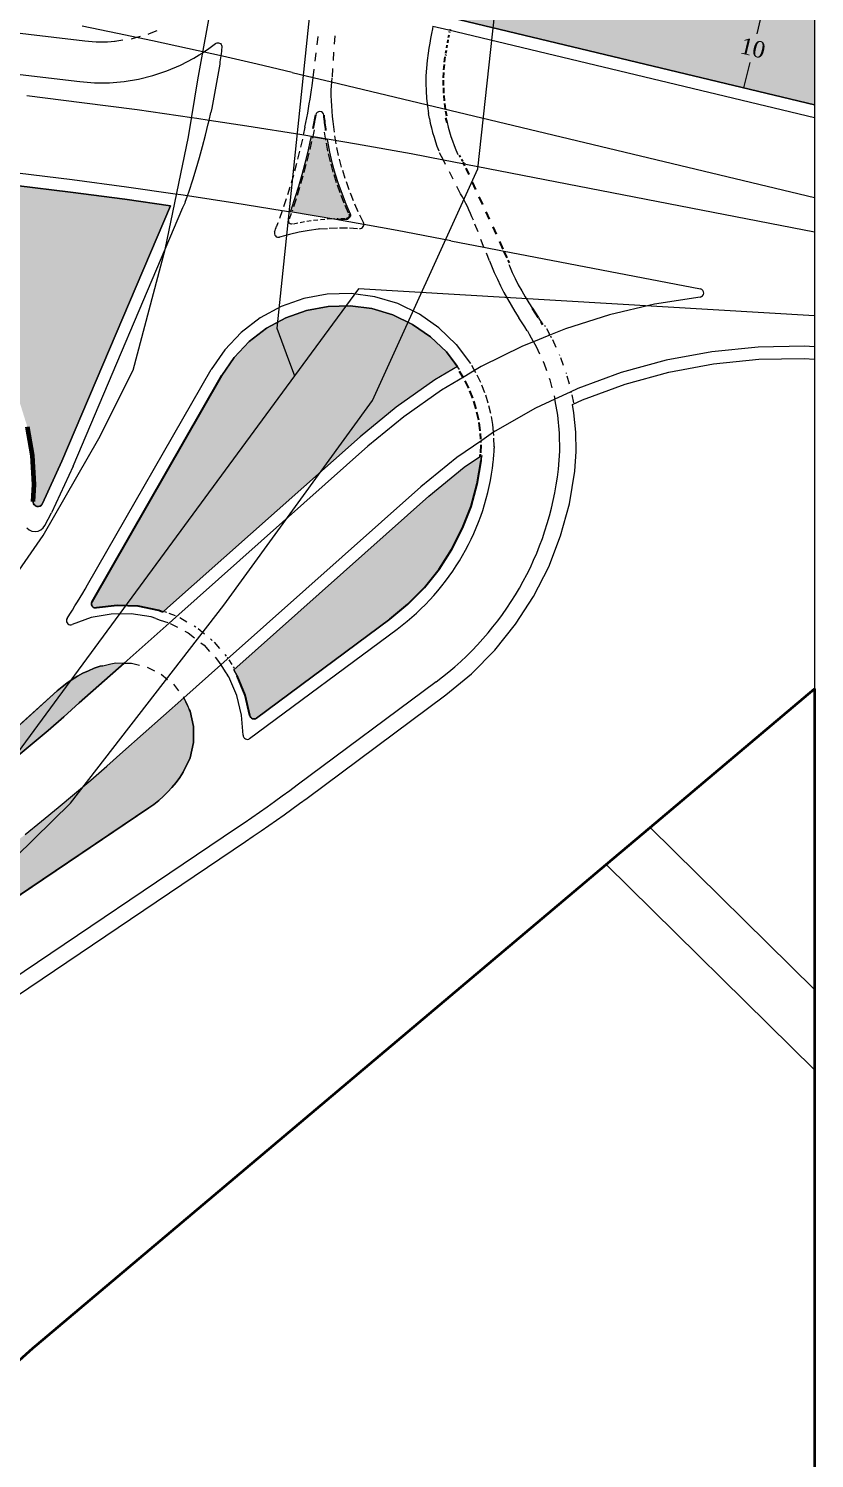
# Model space of a CAD drawing. Header units: metres. Extents: x 575880 to 576669, y 4390634 to 4391284.
# Drawn here: x 576561.5 to 576657.4, y 4390882.6 to 4391057.1 of the extents above; entities that cross this region are included whole.
import ezdxf

# ---------------------------------------------------------------- set-up
doc = ezdxf.new("R2010")
doc.units = ezdxf.units.M
for name, color, linetype, lineweight in [('B_ADAKENARI', 5, 'Continuous', 0), ('KALDIRIM', 21, 'Continuous', 0), ('KST_KARAYOLU_KORUMA', 11, 'Continuous', 0), ('PL_KULTUREL_TESIS', 151, 'Continuous', 0), ('PL_PASIF_YESIL', 93, 'Continuous', 0), ('R_KIR', 2, 'Continuous', 0), ('ROL_CEPHE', 1, 'Continuous', 0), ('SNR_ALTIEYLUL_YENI', 5, 'Continuous', 40), ('SNR_ILCE_YENI', 5, 'Continuous', 0), ('SNR_KARESI_YENI', 4, 'Continuous', 0), ('SNR_MAHALLE', 18, 'Continuous', 0), ('SNR_OZEL_PROJE', 18, 'Continuous', 0)]:
    doc.layers.add(name, color=color, linetype=linetype, lineweight=lineweight)
doc.styles.get("Standard").update_dxf_attribs({"font": 'times.ttf'})

msp = doc.modelspace()

# ---------------------------------------------------------------- hatches: boundary and pattern name
at = {"layer": 'PL_KULTUREL_TESIS'}
msp.add_hatch(color=256, dxfattribs=at).paths.add_polyline_path([(576657.38, 4391047.79), (576613.09, 4391058.38), (576613.21, 4391058.87), (576613.37, 4391059.52), (576613.55, 4391060.18), (576613.73, 4391060.83), (576613.91, 4391061.48), (576614.11, 4391062.13), (576614.31, 4391062.77), (576614.52, 4391063.42), (576614.74, 4391064.06), (576628.91, 4391104.84), (576639.58, 4391110.16), (576656.97, 4391118.11), (576657.38, 4391118.26)])
at = {"layer": 'PL_PASIF_YESIL'}
for points in [[(576447.19, 4391051.36), (576559.95, 4391037.95), (576566.58, 4391037.13), (576573.2, 4391036.25), (576578.78, 4391035.46), (576565.53, 4391004.3), (576563.15, 4390999.12), (576563.07, 4390998.99), (576562.96, 4390998.89), (576562.83, 4390998.82), (576562.69, 4390998.78), (576562.54, 4390998.78), (576562.39, 4390998.81), (576562.26, 4390998.88), (576562.16, 4390998.99), (576562.08, 4390999.11), (576562.03, 4390999.25), (576562.02, 4390999.4), (576562.15, 4391001.47), (576561.95, 4391005), (576561.32, 4391008.48), (576560.26, 4391011.86), (576558.8, 4391015.09), (576556.96, 4391018.11), (576554.76, 4391020.88), (576552.24, 4391023.36), (576549.44, 4391025.52), (576546.39, 4391027.32), (576543.15, 4391028.73), (576539.78, 4391029.73), (576510.81, 4391036.43), (576422.45, 4391055.03)], [(576597.89, 4391043.58), (576597.93, 4391043.33), (576598.19, 4391042.02), (576598.49, 4391040.73), (576598.85, 4391039.45), (576599.25, 4391038.19), (576600.18, 4391035.7), (576600.71, 4391034.49), (576600.75, 4391034.37), (576600.76, 4391034.24), (576600.73, 4391034.12), (576600.38, 4391033.79), (576600.25, 4391033.78), (576599.42, 4391033.78), (576598.96, 4391033.77), (576593.43, 4391034.71), (576593.57, 4391035.11), (576594.02, 4391036.49), (576594.44, 4391037.87), (576594.84, 4391039.26), (576595.22, 4391040.66), (576595.57, 4391042.07), (576595.89, 4391043.48), (576595.98, 4391043.91)], [(576603.35, 4391022.91), (576605.91, 4391022.15), (576608.32, 4391020.99), (576610.52, 4391019.47), (576612.46, 4391017.63), (576613.81, 4391015.86), (576611.05, 4391014.22), (576606.34, 4391010.91), (576601.92, 4391007.27), (576578.44, 4390986.39), (576577.86, 4390985.88), (576577.35, 4390986.08), (576574.84, 4390986.6), (576572.28, 4390986.7), (576569.75, 4390986.4), (576569.62, 4390986.39), (576569.49, 4390986.41), (576569.38, 4390986.46), (576569.28, 4390986.54), (576569.21, 4390986.65), (576569.16, 4390986.76), (576569.14, 4390986.89), (576569.16, 4390987.02), (576569.21, 4390987.13), (576585.06, 4391014.74), (576586.57, 4391016.95), (576588.4, 4391018.9), (576590.52, 4391020.53), (576592.87, 4391021.81), (576595.39, 4391022.7), (576598.02, 4391023.19), (576600.7, 4391023.26)], [(576616.75, 4391004.99), (576616.75, 4391004.91), (576616.74, 4391004.82), (576616.73, 4391004.73), (576616.72, 4391004.65), (576616.71, 4391004.56), (576616.7, 4391004.47), (576616.7, 4391004.39), (576616.23, 4391001.55), (576615.48, 4390998.78), (576614.44, 4390996.11), (576613.14, 4390993.55), (576611.58, 4390991.14), (576609.79, 4390988.9), (576607.77, 4390986.85), (576605.56, 4390985.03), (576589.28, 4390972.94), (576589.16, 4390972.88), (576589.05, 4390972.85), (576588.91, 4390972.85), (576588.79, 4390972.88), (576588.68, 4390972.94), (576588.59, 4390973.03), (576588.52, 4390973.15), (576588.49, 4390973.27), (576587.91, 4390975.76), (576586.93, 4390978.13), (576586.5, 4390978.84), (576610.33, 4391000.03), (576614.64, 4391003.56), (576616.75, 4391005.01)], [(576573.12, 4390979.66), (576567.66, 4390974.8), (576565.76, 4390973.12), (576563.84, 4390971.46), (576561.91, 4390969.82), (576559.96, 4390968.19), (576558, 4390966.58), (576556.03, 4390964.98), (576554.04, 4390963.4), (576552.04, 4390961.84), (576536.7, 4390949.98), (576534.99, 4390948.68), (576533.27, 4390947.41), (576531.54, 4390946.15), (576529.79, 4390944.91), (576528.02, 4390943.69), (576526.25, 4390942.49), (576524.46, 4390941.31), (576522.66, 4390940.15), (576477.42, 4390911.35), (576460.57, 4390900.62), (576458.16, 4390899.09), (576455.73, 4390897.58), (576453.29, 4390896.09), (576450.84, 4390894.62), (576448.39, 4390893.16), (576445.92, 4390891.72), (576443.44, 4390890.3), (576440.95, 4390888.9), (576374.84, 4390852.23), (576367.55, 4390848.07), (576360.33, 4390843.79), (576353.19, 4390839.39), (576346.12, 4390834.87), (576339.13, 4390830.23), (576332.21, 4390825.47), (576325.38, 4390820.6), (576318.63, 4390815.61), (576317.89, 4390815.05), (576317.44, 4390814.7), (576316.98, 4390814.36), (576316.53, 4390814.01), (576316.07, 4390813.67), (576315.62, 4390813.32), (576315.26, 4390813.04), (576314.82, 4390813.61), (576314.68, 4390813.83), (576315.66, 4390814.57), (576316.44, 4390815.16), (576317.23, 4390815.75), (576318.8, 4390816.91), (576325.16, 4390821.53), (576331.59, 4390826.06), (576338.09, 4390830.47), (576344.66, 4390834.79), (576351.3, 4390839), (576358.01, 4390843.11), (576364.78, 4390847.11), (576371.61, 4390851), (576444.93, 4390892.27), (576447.95, 4390893.98), (576450.96, 4390895.71), (576453.94, 4390897.47), (576456.92, 4390899.25), (576459.88, 4390901.06), (576462.82, 4390902.89), (576465.74, 4390904.75), (576468.65, 4390906.63), (576481.2, 4390915.13), (576524.62, 4390943.56), (576525.35, 4390944.07), (576526.08, 4390944.57), (576526.81, 4390945.08), (576527.54, 4390945.59), (576528.26, 4390946.1), (576528.98, 4390946.62), (576529.7, 4390947.14), (576530.68, 4390947.85), (576541.76, 4390956), (576542.76, 4390956.75), (576543.75, 4390957.51), (576544.74, 4390958.28), (576545.71, 4390959.07), (576546.67, 4390959.86), (576547.63, 4390960.67), (576548.57, 4390961.49), (576549.51, 4390962.32), (576564.97, 4390976.27), (576565.55, 4390976.76), (576566.15, 4390977.22), (576566.78, 4390977.66), (576567.43, 4390978.05), (576568.1, 4390978.42), (576568.78, 4390978.74), (576569.49, 4390979.04), (576570.21, 4390979.29), (576570.52, 4390979.35), (576571.5, 4390979.56), (576572.1, 4390979.68)], [(576580.86, 4390974.49), (576581.08, 4390974.02), (576581.18, 4390973.81), (576581.6, 4390971.91), (576581.6, 4390969.98), (576581.17, 4390968.09), (576580.33, 4390966.34), (576579.91, 4390965.7), (576579.46, 4390965.09), (576578.97, 4390964.5), (576578.46, 4390963.94), (576577.92, 4390963.41), (576577.35, 4390962.9), (576576.75, 4390962.43), (576576.13, 4390961.99), (576543.45, 4390939.96), (576542.32, 4390939.2), (576541.19, 4390938.45), (576540.06, 4390937.69), (576538.92, 4390936.94), (576537.78, 4390936.2), (576536.64, 4390935.46), (576535.49, 4390934.72), (576534.35, 4390933.98), (576463.8, 4390888.75), (576449.3, 4390879.17), (576447.92, 4390878.27), (576446.52, 4390877.38), (576445.11, 4390876.52), (576443.69, 4390875.67), (576442.26, 4390874.84), (576440.81, 4390874.04), (576439.36, 4390873.25), (576437.9, 4390872.48), (576437.79, 4390872.44), (576437.68, 4390872.43), (576437.57, 4390872.46), (576437.48, 4390872.51), (576437.4, 4390872.58), (576437.34, 4390872.68), (576437.31, 4390872.79), (576437.32, 4390872.9), (576437.35, 4390873), (576437.41, 4390873.09), (576437.49, 4390873.17), (576473.36, 4390896.85), (576473.89, 4390897.2), (576474.42, 4390897.55), (576474.95, 4390897.9), (576475.48, 4390898.25), (576476.01, 4390898.59), (576476.55, 4390898.93), (576477.08, 4390899.28), (576477.62, 4390899.62), (576498.03, 4390912.61), (576502.85, 4390915.71), (576507.62, 4390918.87), (576512.36, 4390922.08), (576517.06, 4390925.34), (576521.73, 4390928.66), (576526.35, 4390932.03), (576530.94, 4390935.45), (576535.49, 4390938.93), (576541.18, 4390943.33), (576556.93, 4390955.51), (576558.99, 4390957.12), (576561.03, 4390958.74), (576563.06, 4390960.38), (576565.07, 4390962.03), (576567.07, 4390963.7), (576569.05, 4390965.39), (576571.02, 4390967.1), (576572.98, 4390968.82), (576580.41, 4390975.43)]]:
    msp.add_hatch(color=256, dxfattribs=at).paths.add_polyline_path(points)

# ---------------------------------------------------------------- linework, layer by layer
at = {"layer": 'B_ADAKENARI', "lineweight": 0}
for p, q in [((576613.09, 4391058.38), (576657.38, 4391047.79)), ((576612.54, 4391045.63), (576612.68, 4391045.06)), ((576596.31, 4391044.71), (576596.1, 4391043.73)), ((576597.76, 4391043.45), (576597.6, 4391044.44)), ((576612.68, 4391045.06), (576612.84, 4391044.49)), ((576612.84, 4391044.49), (576613.02, 4391043.92)), ((576613.02, 4391043.92), (576613.21, 4391043.37)), ((576595.68, 4391041.88), (576595.43, 4391040.91)), ((576596, 4391043.3), (576595.78, 4391042.32)), ((576598.01, 4391042.14), (576597.82, 4391043.12)), ((576598.31, 4391040.84), (576598.08, 4391041.82)), ((576613.21, 4391043.37), (576613.41, 4391042.81)), ((576613.41, 4391042.81), (576613.63, 4391042.27)), ((576613.63, 4391042.27), (576613.87, 4391041.72)), ((576595.32, 4391040.48), (576595.06, 4391039.51)), ((576598.66, 4391039.56), (576598.4, 4391040.52)), ((576594.95, 4391039.08), (576594.67, 4391038.12)), ((576599.06, 4391038.28), (576598.76, 4391039.24)), ((576566.58, 4391037.13), (576559.95, 4391037.95)), ((576573.2, 4391036.25), (576566.58, 4391037.13)), ((576594.54, 4391037.69), (576594.25, 4391036.73)), ((576599.5, 4391037.03), (576599.16, 4391037.97)), ((576599.98, 4391035.79), (576599.62, 4391036.72)), ((576565.53, 4391004.3), (576578.78, 4391035.46)), ((576578.78, 4391035.46), (576573.2, 4391036.25)), ((576593.66, 4391034.92), (576593.62, 4391034.8)), ((576594.11, 4391036.3), (576593.8, 4391035.35)), ((576600.52, 4391034.56), (576600.11, 4391035.48)), ((576593.21, 4391033.57), (576593.25, 4391033.73)), ((576593.27, 4391033.39), (576593.21, 4391033.55)), ((576593.23, 4391033.48), (576593.22, 4391033.64)), ((576593.33, 4391033.32), (576593.24, 4391033.46)), ((576593.41, 4391033.26), (576593.28, 4391033.37)), ((576593.52, 4391034.52), (576593.29, 4391033.84)), ((576593.5, 4391033.23), (576593.34, 4391033.3)), ((576593.59, 4391033.22), (576593.43, 4391033.25)), ((576593.68, 4391033.24), (576593.52, 4391033.23)), ((576593.8, 4391033.27), (576594.31, 4391033.38)), ((576594.61, 4391033.44), (576595.13, 4391033.53)), ((576595.43, 4391033.58), (576595.95, 4391033.66)), ((576596.25, 4391033.7), (576596.78, 4391033.76)), ((576597.08, 4391033.8), (576597.61, 4391033.84)), ((576597.91, 4391033.87), (576598.44, 4391033.9)), ((576598.74, 4391033.91), (576598.81, 4391033.91)), ((576599.11, 4391033.92), (576599.27, 4391033.93)), ((576599.57, 4391033.93), (576600.1, 4391033.93)), ((576600.38, 4391033.94), (576600.21, 4391033.92)), ((576600.46, 4391033.99), (576600.3, 4391033.92)), ((576600.53, 4391034.05), (576600.39, 4391033.95)), ((576600.58, 4391034.12), (576600.47, 4391033.99)), ((576600.61, 4391034.21), (576600.53, 4391034.05)), ((576600.56, 4391034.47), (576600.62, 4391034.3)), ((576600.62, 4391034.3), (576600.58, 4391034.12)), ((576600.6, 4391034.38), (576600.61, 4391034.21)), ((576620.07, 4391028.31), (576620.15, 4391028.12)), ((576620.15, 4391028.12), (576620.49, 4391027.34)), ((576620.49, 4391027.34), (576620.86, 4391026.58)), ((576620.86, 4391026.58), (576621.24, 4391025.83)), ((576621.24, 4391025.83), (576621.65, 4391025.08)), ((576621.65, 4391025.08), (576622.07, 4391024.35)), ((576595.39, 4391022.7), (576592.87, 4391021.81)), ((576598.02, 4391023.19), (576595.39, 4391022.7)), ((576600.7, 4391023.26), (576598.02, 4391023.19)), ((576603.35, 4391022.91), (576600.7, 4391023.26)), ((576605.91, 4391022.15), (576603.35, 4391022.91)), ((576622.07, 4391024.35), (576622.51, 4391023.62)), ((576622.51, 4391023.62), (576622.97, 4391022.91)), ((576592.87, 4391021.81), (576590.52, 4391020.53)), ((576608.32, 4391020.99), (576605.91, 4391022.15)), ((576610.52, 4391019.47), (576608.32, 4391020.99)), ((576623.72, 4391021.78), (576624.04, 4391021.27)), ((576624.42, 4391020.9), (576624.52, 4391020.73)), ((576590.52, 4391020.53), (576588.4, 4391018.9)), ((576612.46, 4391017.63), (576610.52, 4391019.47)), ((576624.66, 4391020.47), (576624.99, 4391019.88)), ((576625.14, 4391019.62), (576625.02, 4391019.84)), ((576625.17, 4391019.58), (576625.26, 4391019.41)), ((576625.4, 4391019.13), (576625.82, 4391018.23)), ((576588.4, 4391018.9), (576586.57, 4391016.95)), ((576614.08, 4391015.5), (576612.46, 4391017.63)), ((576586.57, 4391016.95), (576585.06, 4391014.74)), ((576626.23, 4391017.32), (576626.26, 4391017.25)), ((576626.38, 4391016.96), (576626.72, 4391016.02)), ((576627.06, 4391015.08), (576627.08, 4391015.01)), ((576627.18, 4391014.72), (576627.44, 4391013.75)), ((576627.74, 4391012.63), (576627.71, 4391012.72)), ((576627.78, 4391012.41), (576627.96, 4391011.43)), ((576563.15, 4390999.12), (576565.53, 4391004.3)), ((576616.7, 4391004.47), (576616.71, 4391004.56)), ((576616.7, 4391004.39), (576616.7, 4391004.47)), ((576616.71, 4391004.56), (576616.72, 4391004.65)), ((576616.72, 4391004.65), (576616.73, 4391004.73)), ((576616.73, 4391004.73), (576616.74, 4391004.82)), ((576616.74, 4391004.82), (576616.75, 4391004.91)), ((576578.06, 4390985.97), (576578.3, 4390985.87)), ((576578.58, 4390985.76), (576579.35, 4390985.47)), ((576579.63, 4390985.36), (576579.65, 4390985.35)), ((576579.94, 4390985.21), (576580.8, 4390984.71)), ((576589.28, 4390972.94), (576605.56, 4390985.03)), ((576581.66, 4390984.2), (576581.89, 4390984.07)), ((576582.15, 4390983.89), (576582.92, 4390983.25)), ((576583.69, 4390982.61), (576583.89, 4390982.44)), ((576584.12, 4390982.22), (576584.78, 4390981.46)), ((576585.43, 4390980.71), (576585.6, 4390980.52)), ((576585.8, 4390980.25), (576585.74, 4390980.34)), ((576585.9, 4390980.08), (576586.28, 4390979.48)), ((576586.43, 4390979.22), (576586.54, 4390979.04)), ((576586.5, 4390978.84), (576586.93, 4390978.13))]:
    msp.add_line(p, q, dxfattribs=at)
at = {"layer": 'B_ADAKENARI', "lineweight": 30}
for p, q in [((576612.73, 4391055.99), (576612.8, 4391056.32)), ((576612.86, 4391056.62), (576612.88, 4391056.74)), ((576612.94, 4391057.03), (576612.93, 4391056.95)), ((576612.4, 4391054.1), (576612.46, 4391054.44)), ((576612.51, 4391054.73), (576612.56, 4391055.07)), ((576612.62, 4391055.36), (576612.68, 4391055.7)), ((576612.16, 4391052.04), (576612.22, 4391052.69)), ((576612.25, 4391052.98), (576612.33, 4391053.63)), ((576612.38, 4391053.92), (576612.36, 4391053.8)), ((576612.12, 4391051.09), (576612.15, 4391051.74)), ((576612.12, 4391050.14), (576612.12, 4391050.8)), ((576612.16, 4391049.19), (576612.13, 4391049.85)), ((576612.24, 4391048.25), (576612.18, 4391048.9)), ((576612.37, 4391047.31), (576612.28, 4391047.96)), ((576596.23, 4391045.1), (576596.27, 4391045.31)), ((576596.27, 4391045.31), (576596.32, 4391045.52)), ((576596.32, 4391045.52), (576596.36, 4391045.72)), ((576596.36, 4391045.72), (576596.4, 4391045.93)), ((576596.4, 4391045.93), (576596.43, 4391046.14)), ((576596.43, 4391046.14), (576596.47, 4391046.35)), ((576596.47, 4391046.35), (576596.51, 4391046.56)), ((576597.5, 4391046.52), (576597.52, 4391046.28)), ((576597.52, 4391046.28), (576597.55, 4391046.04)), ((576597.55, 4391046.04), (576597.57, 4391045.81)), ((576597.57, 4391045.81), (576597.6, 4391045.57)), ((576597.6, 4391045.57), (576597.63, 4391045.34)), ((576597.63, 4391045.34), (576597.66, 4391045.1)), ((576612.53, 4391046.38), (576612.41, 4391047.02)), ((576612.54, 4391045.63), (576612.41, 4391046.2)), ((576596.19, 4391044.89), (576596.23, 4391045.1)), ((576597.66, 4391045.1), (576597.69, 4391044.87)), ((576597.69, 4391044.87), (576597.72, 4391044.64)), ((576614.19, 4391041.39), (576614.07, 4391041.65)), ((576614.45, 4391040.86), (576614.32, 4391041.12)), ((576614.48, 4391040.8), (576614.59, 4391040.6)), ((576614.72, 4391040.35), (576614.62, 4391040.54)), ((576615.23, 4391039.27), (576614.86, 4391040.07)), ((576616.06, 4391037.45), (576615.65, 4391038.36)), ((576616.9, 4391035.63), (576616.48, 4391036.54)), ((576617.73, 4391033.81), (576617.31, 4391034.72)), ((576618.56, 4391031.99), (576618.15, 4391032.9)), ((576619.4, 4391030.18), (576618.98, 4391031.09)), ((576619.89, 4391029.1), (576619.52, 4391029.9)), ((576620.15, 4391028.5), (576620.02, 4391028.82)), ((576623.72, 4391021.78), (576622.97, 4391022.91)), ((576624.22, 4391020.95), (576624.04, 4391021.27)), ((576569.21, 4390987.13), (576585.06, 4391014.74)), ((576614.03, 4391015.29), (576614.41, 4391014.65)), ((576614.57, 4391014.39), (576614.57, 4391014.38)), ((576614.71, 4391014.12), (576615.15, 4391013.22)), ((576615.29, 4391012.9), (576615.66, 4391011.97)), ((576615.77, 4391011.63), (576616.06, 4391010.68)), ((576616.15, 4391010.33), (576616.36, 4391009.35)), ((576616.42, 4391009), (576616.56, 4391008.01)), ((576616.59, 4391007.66), (576616.62, 4391006.99)), ((576616.6, 4391004.94), (576616.61, 4391005.17)), ((576616.65, 4391006.3), (576616.62, 4391005.3)), ((576616.64, 4391006.69), (576616.64, 4391006.59)), ((576616.59, 4391004.87), (576616.61, 4391005.15)), ((576616.75, 4391004.99), (576616.75, 4391004.91)), ((576572.28, 4390986.7), (576569.75, 4390986.4)), ((576574.84, 4390986.6), (576572.28, 4390986.7)), ((576577.35, 4390986.08), (576574.84, 4390986.6)), ((576577.86, 4390985.88), (576577.35, 4390986.08)), ((576587.91, 4390975.76), (576586.93, 4390978.13)), ((576588.49, 4390973.27), (576587.91, 4390975.76))]:
    msp.add_line(p, q, dxfattribs=at)
at = {"layer": 'B_ADAKENARI'}
for p, q in [((576572.09, 4391055.52), (576572, 4391055.54)), ((576657.38, 4390976.52), (576637.33, 4390959.62)), ((576637.33, 4390959.62), (576657.38, 4390939.85)), ((576631.96, 4390955.08), (576564.61, 4390898.29)), ((576631.96, 4390955.08), (576657.38, 4390930.02)), ((576564.61, 4390898.29), (576562.48, 4390896.5)), ((576561.99, 4390896.06), (576509.43, 4390848.87)), ((576562.48, 4390896.5), (576561.99, 4390896.06))]:
    msp.add_line(p, q, dxfattribs=at)
at = {"layer": 'B_ADAKENARI', "lineweight": 100}
for p, q in [((576561.95, 4391005), (576561.32, 4391008.48)), ((576562.15, 4391001.47), (576561.95, 4391005)), ((576562.02, 4390999.4), (576562.15, 4391001.47))]:
    msp.add_line(p, q, dxfattribs=at)
at = {"layer": 'B_ADAKENARI', "lineweight": 30}
msp.add_polyline3d([(576605.56, 4390985.03, 0), (576607.77, 4390986.85, 0), (576609.79, 4390988.9, 0), (576611.58, 4390991.14, 0), (576613.14, 4390993.55, 0), (576614.44, 4390996.11, 0), (576615.48, 4390998.78, 0), (576616.23, 4391001.55, 0), (576616.7, 4391004.39, 0)], dxfattribs=at)
at = {"layer": 'B_ADAKENARI', "lineweight": 0}
for centre, radius, start, end in [((576597, 4391046.47), 0.5, 5.1326, 169.7457), ((576562.61, 4390999.36), 0.591, 176.2928, 335.3301), ((576569.65, 4390986.89), 0.5, 150.1474, 281.5741), ((576588.98, 4390973.34), 0.5, 188.4093, 306.5852)]:
    msp.add_arc(centre, radius, start, end, dxfattribs=at)
at = {"layer": 'KALDIRIM'}
for p, q in [((576532.6, 4391059.83), (576568.32, 4391055.58)), ((576572.3, 4391056.49), (576568.01, 4391057.37)), ((576576.58, 4391055.59), (576572.3, 4391056.49)), ((576573.97, 4391055.84), (576574.14, 4391055.87)), ((576574.14, 4391055.87), (576575.11, 4391056.14)), ((576576.07, 4391056.42), (576576.23, 4391056.47)), ((576576.23, 4391056.47), (576577.15, 4391056.86)), ((576596.69, 4391055.1), (576596.81, 4391056.1)), ((576598.84, 4391056.19), (576598.77, 4391055.19)), ((576610.53, 4391055.89), (576610.42, 4391055.29)), ((576610.64, 4391056.48), (576610.53, 4391055.89)), ((576610.76, 4391057.07), (576610.64, 4391056.48)), ((576610.82, 4391057.38), (576610.76, 4391057.07)), ((576610.82, 4391057.38), (576612.77, 4391056.91)), ((576612.77, 4391056.91), (576657.38, 4391046.25)), ((576532.01, 4391054.87), (576567.73, 4391050.62)), ((576568.32, 4391055.58), (576568.78, 4391055.53)), ((576568.78, 4391055.53), (576569.24, 4391055.5)), ((576569.24, 4391055.5), (576569.7, 4391055.47)), ((576569.7, 4391055.47), (576570.16, 4391055.46)), ((576570.16, 4391055.46), (576570.62, 4391055.46)), ((576570.62, 4391055.46), (576571.08, 4391055.47)), ((576571.08, 4391055.47), (576571.54, 4391055.5)), ((576571.54, 4391055.5), (576572, 4391055.54)), ((576572, 4391055.54), (576572.99, 4391055.69)), ((576580.85, 4391054.66), (576576.58, 4391055.59)), ((576585.12, 4391053.7), (576580.85, 4391054.66)), ((576582.3, 4391053.87), (576582.64, 4391054.09)), ((576582.64, 4391054.09), (576582.97, 4391054.31)), ((576582.97, 4391054.31), (576583.3, 4391054.53)), ((576583.3, 4391054.53), (576583.62, 4391054.77)), ((576583.62, 4391054.77), (576583.94, 4391055)), ((576583.94, 4391055), (576584.26, 4391055.25)), ((576584.26, 4391055.25), (576584.37, 4391055.31)), ((576584.37, 4391055.31), (576584.5, 4391055.35)), ((576584.5, 4391055.35), (576584.63, 4391055.35)), ((576584.63, 4391055.35), (576584.76, 4391055.32)), ((576584.76, 4391055.32), (576584.87, 4391055.25)), ((576584.87, 4391055.25), (576584.96, 4391055.16)), ((576584.97, 4391054.03), (576584.93, 4391053.77)), ((576584.96, 4391055.16), (576585.03, 4391055.05)), ((576585, 4391054.28), (576584.97, 4391054.03)), ((576585.03, 4391054.54), (576585, 4391054.28)), ((576585.03, 4391055.05), (576585.06, 4391054.92)), ((576585.06, 4391054.79), (576585.03, 4391054.54)), ((576585.06, 4391054.92), (576585.06, 4391054.79)), ((576596.44, 4391053.12), (576596.57, 4391054.11)), ((576598.7, 4391054.19), (576598.63, 4391053.2)), ((576610.23, 4391054.1), (576610.11, 4391053.18)), ((576610.32, 4391054.69), (576610.23, 4391054.1)), ((576610.42, 4391055.29), (576610.32, 4391054.69)), ((576578.36, 4391051.92), (576580.02, 4391052.63)), ((576580.02, 4391052.63), (576581.62, 4391053.46)), ((576581.62, 4391053.46), (576581.96, 4391053.67)), ((576581.62, 4391053.46), (576581.62, 4391053.46)), ((576581.96, 4391053.67), (576582.3, 4391053.87)), ((576584.79, 4391052.75), (576583.82, 4391047.36)), ((576584.82, 4391053.01), (576584.79, 4391052.75)), ((576584.86, 4391053.26), (576584.82, 4391053.01)), ((576584.9, 4391053.52), (576584.86, 4391053.26)), ((576584.93, 4391053.77), (576584.9, 4391053.52)), ((576589.38, 4391052.73), (576585.12, 4391053.7)), ((576593.63, 4391051.72), (576589.38, 4391052.73)), ((576610.11, 4391053.18), (576610.02, 4391052.25)), ((576567.73, 4391050.62), (576569.53, 4391050.48)), ((576571.33, 4391050.48), (576573.13, 4391050.63)), ((576573.13, 4391050.63), (576574.9, 4391050.92)), ((576574.9, 4391050.92), (576576.65, 4391051.35)), ((576576.65, 4391051.35), (576578.36, 4391051.92)), ((576593.63, 4391051.72), (576596.19, 4391051.11)), ((576596.06, 4391050.11), (576596.19, 4391051.1)), ((576596.19, 4391051.11), (576596.2, 4391051.13)), ((576596.19, 4391051.11), (576598.44, 4391050.57)), ((576596.2, 4391051.13), (576596.32, 4391052.13)), ((576598.44, 4391050.57), (576598.36, 4391049.57)), ((576598.49, 4391051.07), (576598.44, 4391050.57)), ((576598.44, 4391050.57), (576657.38, 4391036.48)), ((576598.57, 4391052.2), (576598.5, 4391051.2)), ((576609.97, 4391051.33), (576609.96, 4391050.4)), ((576610.02, 4391052.25), (576609.97, 4391051.33)), ((576567.98, 4391048.04), (576561.25, 4391048.87)), ((576569.53, 4391050.48), (576571.33, 4391050.48)), ((576595.82, 4391048.47), (576595.91, 4391049.04)), ((576595.91, 4391049.04), (576595.99, 4391049.61)), ((576595.99, 4391049.61), (576596.06, 4391050.11)), ((576598.36, 4391049.56), (576598.37, 4391048.92)), ((576598.37, 4391048.92), (576598.39, 4391048.28)), ((576609.96, 4391050.4), (576609.99, 4391049.48)), ((576609.99, 4391049.48), (576610.05, 4391048.55)), ((576574.7, 4391047.15), (576567.98, 4391048.04)), ((576581.41, 4391046.2), (576574.7, 4391047.15)), ((576583.82, 4391047.36), (576583.71, 4391046.86)), ((576595.53, 4391046.76), (576595.63, 4391047.33)), ((576595.63, 4391047.33), (576595.73, 4391047.9)), ((576595.73, 4391047.9), (576595.82, 4391048.47)), ((576598.39, 4391048.28), (576598.42, 4391047.64)), ((576598.42, 4391047.64), (576598.46, 4391047)), ((576610.05, 4391048.55), (576610.15, 4391047.63)), ((576610.15, 4391047.63), (576610.28, 4391046.71)), ((576582, 4391046.11), (576581.41, 4391046.2)), ((576583.49, 4391045.88), (576582, 4391046.11)), ((576583.06, 4391044.09), (576583.4, 4391045.48)), ((576583.4, 4391045.48), (576583.49, 4391045.88)), ((576583.49, 4391045.88), (576583.71, 4391046.86)), ((576588.11, 4391045.18), (576583.49, 4391045.88)), ((576595.2, 4391045.06), (576595.32, 4391045.62)), ((576595.32, 4391045.62), (576595.43, 4391046.19)), ((576595.43, 4391046.19), (576595.53, 4391046.76)), ((576598.46, 4391047), (576598.52, 4391046.37)), ((576598.52, 4391046.37), (576598.59, 4391045.73)), ((576598.59, 4391045.73), (576598.67, 4391045.09)), ((576610.39, 4391046.13), (576610.28, 4391046.71)), ((576610.39, 4391046.13), (576610.5, 4391045.56)), ((576610.5, 4391045.56), (576610.64, 4391044.98)), ((576582.7, 4391042.71), (576583.06, 4391044.09)), ((576594.8, 4391044.11), (576588.11, 4391045.18)), ((576594.89, 4391043.58), (576594.66, 4391042.6)), ((576601.48, 4391042.97), (576594.8, 4391044.11)), ((576595.2, 4391045.05), (576595, 4391044.08)), ((576598.67, 4391045.09), (576598.76, 4391044.46)), ((576599, 4391043.02), (576598.83, 4391044.01)), ((576610.64, 4391044.98), (576610.78, 4391044.41)), ((576610.78, 4391044.41), (576610.95, 4391043.84)), ((576610.95, 4391043.84), (576611.12, 4391043.28)), ((576582.32, 4391041.34), (576582.7, 4391042.71)), ((576594.55, 4391042.11), (576594.3, 4391041.14)), ((576599.31, 4391041.6), (576599.1, 4391042.58)), ((576608.16, 4391041.78), (576601.48, 4391042.97)), ((576611.12, 4391043.28), (576611.31, 4391042.72)), ((576611.31, 4391042.72), (576611.52, 4391042.16)), ((576612.1, 4391041.04), (576611.64, 4391041.93)), ((576581.92, 4391039.97), (576582.32, 4391041.34)), ((576594.18, 4391040.64), (576593.92, 4391039.68)), ((576599.67, 4391040.19), (576599.42, 4391041.16)), ((576612.1, 4391041.04), (576608.16, 4391041.78)), ((576612.37, 4391040.5), (576612.1, 4391041.04)), ((576614.42, 4391040.6), (576612.1, 4391041.04)), ((576614.82, 4391040.52), (576614.42, 4391040.6)), ((576614.82, 4391040.52), (576657.38, 4391032.3)), ((576566.77, 4391038.62), (576560.13, 4391039.44)), ((576573.4, 4391037.74), (576566.77, 4391038.62)), ((576581.05, 4391037.26), (576581.5, 4391038.61)), ((576581.5, 4391038.61), (576581.92, 4391039.97)), ((576593.78, 4391039.18), (576593.5, 4391038.22)), ((576600.1, 4391038.8), (576599.81, 4391039.75)), ((576600.58, 4391037.42), (576600.25, 4391038.37)), ((576613.28, 4391038.72), (576612.83, 4391039.61)), ((576579.34, 4391036.89), (576573.4, 4391037.74)), ((576580.03, 4391036.8), (576579.34, 4391036.89)), ((576580.85, 4391036.67), (576580.03, 4391036.8)), ((576580.58, 4391035.92), (576580.85, 4391036.67)), ((576580.85, 4391036.67), (576581.05, 4391037.26)), ((576586.65, 4391035.8), (576580.85, 4391036.67)), ((576593.36, 4391037.73), (576593.06, 4391036.78)), ((576601.11, 4391036.07), (576600.74, 4391037)), ((576614.2, 4391036.94), (576613.74, 4391037.83)), ((576614.42, 4391036.55), (576614.2, 4391036.94)), ((576566.91, 4391003.71), (576580.31, 4391035.24)), ((576580.31, 4391035.24), (576580.6, 4391035.91)), ((576592.43, 4391034.86), (576586.65, 4391035.8)), ((576592.43, 4391034.86), (576592.09, 4391033.92)), ((576593.25, 4391034.74), (576592.43, 4391034.86)), ((576592.91, 4391036.29), (576592.59, 4391035.34)), ((576601.7, 4391034.74), (576601.3, 4391035.65)), ((576614.63, 4391036.16), (576614.42, 4391036.55)), ((576614.83, 4391035.76), (576614.63, 4391036.16)), ((576615.03, 4391035.36), (576614.83, 4391035.76)), ((576615.22, 4391034.95), (576615.03, 4391035.36)), ((576615.41, 4391034.54), (576615.22, 4391034.95)), ((576591.75, 4391032.96), (576591.92, 4391033.42)), ((576591.92, 4391033.43), (576591.92, 4391033.42)), ((576593.43, 4391034.71), (576593.25, 4391034.74)), ((576598.95, 4391033.77), (576593.43, 4391034.71)), ((576599.85, 4391033.62), (576598.95, 4391033.77)), ((576602.4, 4391033.16), (576599.85, 4391033.62)), ((576602.34, 4391033.43), (576601.9, 4391034.33)), ((576602.39, 4391033.31), (576602.34, 4391033.43)), ((576602.38, 4391033.04), (576602.4, 4391033.16)), ((576602.4, 4391033.17), (576602.39, 4391033.31)), ((576602.4, 4391033.16), (576602.4, 4391033.17)), ((576606.44, 4391032.44), (576602.4, 4391033.16)), ((576615.58, 4391034.13), (576615.41, 4391034.54)), ((576615.75, 4391033.71), (576615.58, 4391034.13)), ((576616.32, 4391032.28), (576615.95, 4391033.21)), ((576593.3, 4391031.97), (576592.11, 4391031.64)), ((576594.5, 4391032.25), (576593.3, 4391031.97)), ((576595.71, 4391032.46), (576594.5, 4391032.25)), ((576596.81, 4391032.61), (576595.71, 4391032.46)), ((576596.94, 4391032.63), (576596.81, 4391032.61)), ((576596.94, 4391032.63), (576597.93, 4391032.71)), ((576598.16, 4391032.73), (576599.16, 4391032.77)), ((576599.4, 4391032.78), (576600.4, 4391032.77)), ((576600.63, 4391032.77), (576601.63, 4391032.71)), ((576601.86, 4391032.7), (576601.99, 4391032.71)), ((576601.99, 4391032.71), (576602.12, 4391032.75)), ((576602.12, 4391032.75), (576602.23, 4391032.82)), ((576602.23, 4391032.82), (576602.32, 4391032.92)), ((576602.32, 4391032.92), (576602.38, 4391033.04)), ((576613.02, 4391031.2), (576606.44, 4391032.44)), ((576617.05, 4391030.42), (576616.68, 4391031.35)), ((576613.02, 4391031.2), (576617.05, 4391030.42)), ((576617.05, 4391030.42), (576619.32, 4391029.98)), ((576617.72, 4391028.76), (576617.34, 4391029.69)), ((576619.32, 4391029.98), (576643.47, 4391025.31)), ((576617.72, 4391028.76), (576617.97, 4391028.15)), ((576617.97, 4391028.15), (576618.31, 4391027.32)), ((576618.31, 4391027.32), (576618.68, 4391026.5)), ((576618.68, 4391026.5), (576619.07, 4391025.69)), ((576597.92, 4391024.69), (576595.05, 4391024.16)), ((576600.84, 4391024.75), (576597.92, 4391024.69)), ((576603.73, 4391024.36), (576600.84, 4391024.75)), ((576606.53, 4391023.52), (576603.73, 4391024.36)), ((576619.07, 4391025.69), (576619.47, 4391024.89)), ((576619.47, 4391024.89), (576619.9, 4391024.11)), ((576592.29, 4391023.19), (576589.73, 4391021.8)), ((576595.05, 4391024.16), (576592.29, 4391023.19)), ((576609.16, 4391022.24), (576606.53, 4391023.52)), ((576619.9, 4391024.11), (576620.35, 4391023.33)), ((576620.35, 4391023.33), (576620.82, 4391022.56)), ((576637.86, 4391023.46), (576632.37, 4391022.16)), ((576643.43, 4391024.33), (576637.86, 4391023.46)), ((576589.73, 4391021.8), (576587.41, 4391020.02)), ((576611.55, 4391020.57), (576609.16, 4391022.24)), ((576620.82, 4391022.56), (576621.3, 4391021.81)), ((576622.05, 4391020.68), (576621.3, 4391021.81)), ((576632.37, 4391022.16), (576626.99, 4391020.46)), ((576587.41, 4391020.02), (576585.4, 4391017.9)), ((576613.65, 4391018.55), (576611.55, 4391020.57)), ((576622.34, 4391020.22), (576622.05, 4391020.68)), ((576622.35, 4391020.2), (576622.34, 4391020.22)), ((576622.35, 4391020.2), (576622.57, 4391019.79)), ((576622.57, 4391019.79), (576623.07, 4391018.92)), ((576624.96, 4391019.63), (576623.09, 4391018.88)), ((576626.99, 4391020.46), (576624.96, 4391019.63)), ((576585.4, 4391017.9), (576583.76, 4391015.49)), ((576613.65, 4391018.55), (576615.4, 4391016.22)), ((576621.76, 4391018.34), (576616.71, 4391015.84)), ((576623.09, 4391018.88), (576621.76, 4391018.34)), ((576623.09, 4391018.88), (576623.42, 4391018.3)), ((576623.42, 4391018.3), (576623.83, 4391017.39)), ((576644.86, 4391017.66), (576639.28, 4391016.62)), ((576650.5, 4391018.23), (576644.86, 4391017.66)), ((576656.17, 4391018.34), (576650.5, 4391018.23)), ((576657.38, 4391018.26), (576656.17, 4391018.34)), ((576616.07, 4391015.1), (576615.56, 4391015.96)), ((576616.71, 4391015.84), (576615.91, 4391015.36)), ((576624.25, 4391016.48), (576624.34, 4391016.3)), ((576624.34, 4391016.3), (576624.68, 4391015.36)), ((576639.28, 4391016.62), (576633.81, 4391015.12)), ((576568.67, 4390989.21), (576583.76, 4391015.49)), ((576614.62, 4391014.6), (576611.86, 4391012.96)), ((576615.91, 4391015.36), (576614.62, 4391014.6)), ((576616.66, 4391013.9), (576616.21, 4391014.8)), ((576625.01, 4391014.42), (576625.08, 4391014.22)), ((576625.08, 4391014.22), (576625.34, 4391013.26)), ((576633.81, 4391015.12), (576628.49, 4391013.17)), ((576611.86, 4391012.96), (576607.25, 4391009.72)), ((576617.17, 4391012.66), (576616.79, 4391013.59)), ((576617.58, 4391011.39), (576617.27, 4391012.34)), ((576625.6, 4391012.29), (576625.66, 4391012.09)), ((576627.55, 4391012.73), (576625.7, 4391011.87)), ((576628.49, 4391013.17), (576627.55, 4391012.73)), ((576617.9, 4391010.1), (576617.66, 4391011.07)), ((576623.34, 4391010.78), (576618.42, 4391007.97)), ((576625.7, 4391011.87), (576623.34, 4391010.78)), ((576625.66, 4391012.09), (576625.7, 4391011.87)), ((576625.97, 4391010.35), (576625.7, 4391011.87)), ((576607.25, 4391009.72), (576602.89, 4391006.13)), ((576618.13, 4391008.78), (576617.96, 4391009.77)), ((576618.23, 4391007.84), (576618.13, 4391008.78)), ((576625.97, 4391010.35), (576625.97, 4391010.35)), ((576626.05, 4391009.93), (576625.97, 4391010.35)), ((576626.26, 4391007.73), (576626.05, 4391009.93)), ((576618.23, 4391007.84), (576616.78, 4391006.84)), ((576618.42, 4391007.97), (576618.23, 4391007.84)), ((576618.26, 4391007.45), (576618.23, 4391007.84)), ((576618.3, 4391006.11), (576618.27, 4391007.11)), ((576626.29, 4391005.53), (576626.26, 4391007.73)), ((576579.44, 4390985.27), (576602.89, 4391006.13)), ((576616.78, 4391006.84), (576613.74, 4391004.76)), ((576618.25, 4391004.93), (576618.27, 4391005.17)), ((576618.27, 4391005.17), (576618.28, 4391005.4)), ((576618.28, 4391005.4), (576618.29, 4391005.64)), ((576618.29, 4391005.64), (576618.3, 4391005.88)), ((576618.3, 4391006.11), (576618.3, 4391006.07)), ((576618.3, 4391006.07), (576618.3, 4391006.11)), ((576618.3, 4391006.11), (576618.3, 4391005.88)), ((576626.14, 4391003.33), (576626.29, 4391005.53)), ((576566.91, 4391003.71), (576564.28, 4390998)), ((576613.74, 4391004.76), (576609.35, 4391001.17)), ((576618.19, 4391004.22), (576618.21, 4391004.46)), ((576618.21, 4391004.46), (576618.23, 4391004.69)), ((576618.23, 4391004.69), (576618.25, 4391004.93)), ((576585.69, 4390980.13), (576609.35, 4391001.17)), ((576563.25, 4390996.15), (576563.47, 4390996.46)), ((576563.47, 4390996.46), (576564.28, 4390998)), ((576561.24, 4390996.16), (576561.53, 4390995.92)), ((576561.53, 4390995.92), (576561.88, 4390995.77)), ((576561.88, 4390995.77), (576562.25, 4390995.72)), ((576562.25, 4390995.72), (576562.62, 4390995.77)), ((576562.62, 4390995.77), (576562.96, 4390995.92)), ((576562.96, 4390995.92), (576563.25, 4390996.15)), ((576567.76, 4390987.66), (576568.07, 4390988.18)), ((576568.07, 4390988.18), (576568.37, 4390988.69)), ((576568.37, 4390988.69), (576568.67, 4390989.21)), ((576566.49, 4390985.62), (576566.81, 4390986.13)), ((576566.81, 4390986.13), (576567.13, 4390986.64)), ((576567.13, 4390986.64), (576567.45, 4390987.15)), ((576567.45, 4390987.15), (576567.76, 4390987.66)), ((576566.1, 4390984.99), (576566.08, 4390984.85)), ((576566.08, 4390984.85), (576566.1, 4390984.71)), ((576566.17, 4390985.12), (576566.1, 4390984.99)), ((576566.1, 4390984.71), (576566.16, 4390984.58)), ((576566.16, 4390984.58), (576566.25, 4390984.47)), ((576566.17, 4390985.12), (576566.49, 4390985.62)), ((576566.25, 4390984.47), (576566.37, 4390984.39)), ((576566.37, 4390984.39), (576566.51, 4390984.35)), ((576566.51, 4390984.35), (576566.65, 4390984.35)), ((576566.65, 4390984.35), (576566.79, 4390984.39)), ((576569.11, 4390985.22), (576566.79, 4390984.39)), ((576571.53, 4390985.65), (576569.11, 4390985.22)), ((576573.99, 4390985.68), (576571.53, 4390985.65)), ((576573.12, 4390979.66), (576578.62, 4390984.55)), ((576576.42, 4390985.29), (576573.99, 4390985.68)), ((576576.99, 4390985.1), (576576.42, 4390985.29)), ((576576.99, 4390985.1), (576577.53, 4390984.92)), ((576577.53, 4390984.92), (576578.48, 4390984.6)), ((576578.62, 4390984.55), (576579.44, 4390985.27)), ((576578.76, 4390984.51), (576579.64, 4390984.03)), ((576580.52, 4390983.56), (576580.93, 4390983.34)), ((576580.93, 4390983.34), (576581.72, 4390982.73)), ((576588.45, 4390970.46), (576606.45, 4390983.82)), ((576582.51, 4390982.12), (576582.88, 4390981.84)), ((576582.88, 4390981.84), (576583.55, 4390981.1)), ((576567.66, 4390974.8), (576573.12, 4390979.66)), ((576569.49, 4390979.04), (576568.78, 4390978.74)), ((576570.21, 4390979.29), (576569.49, 4390979.04)), ((576570.52, 4390979.35), (576570.21, 4390979.29)), ((576570.52, 4390979.35), (576571.5, 4390979.56)), ((576571.5, 4390979.56), (576572.1, 4390979.68)), ((576572.1, 4390979.68), (576573.1, 4390979.66)), ((576573.12, 4390979.66), (576574.04, 4390979.64)), ((576574.04, 4390979.64), (576575.01, 4390979.4)), ((576575.92, 4390979.18), (576576.82, 4390978.73)), ((576580.41, 4390975.43), (576584.92, 4390979.45)), ((576584.23, 4390980.37), (576584.54, 4390980.03)), ((576584.54, 4390980.03), (576584.92, 4390979.45)), ((576584.92, 4390979.45), (576585.69, 4390980.13)), ((576584.92, 4390979.45), (576585.47, 4390978.61)), ((576566.78, 4390977.66), (576566.15, 4390977.22)), ((576567.43, 4390978.05), (576566.78, 4390977.66)), ((576568.1, 4390978.42), (576567.43, 4390978.05)), ((576568.78, 4390978.74), (576568.1, 4390978.42)), ((576577.66, 4390978.31), (576578.43, 4390977.68)), ((576585.48, 4390978.6), (576585.75, 4390978.18)), ((576585.89, 4390977.97), (576585.75, 4390978.18)), ((576586.87, 4390975.71), (576585.89, 4390977.97)), ((576594.25, 4390964.8), (576611.22, 4390977.4)), ((576549.51, 4390962.32), (576564.97, 4390976.27)), ((576565.55, 4390976.76), (576564.97, 4390976.27)), ((576566.15, 4390977.22), (576565.55, 4390976.76)), ((576579.16, 4390977.09), (576579.78, 4390976.3)), ((576580.35, 4390975.56), (576580.41, 4390975.43)), ((576587.47, 4390973.32), (576586.87, 4390975.71)), ((576565.76, 4390973.12), (576567.66, 4390974.8)), ((576572.98, 4390968.82), (576580.41, 4390975.43)), ((576580.41, 4390975.43), (576580.84, 4390974.53)), ((576580.86, 4390974.49), (576581.08, 4390974.02)), ((576581.18, 4390973.81), (576581.08, 4390974.02)), ((576581.6, 4390971.91), (576581.18, 4390973.81)), ((576563.84, 4390971.46), (576565.76, 4390973.12)), ((576587.66, 4390970.87), (576587.47, 4390973.32)), ((576561.91, 4390969.82), (576563.84, 4390971.46)), ((576581.6, 4390969.98), (576581.6, 4390971.91)), ((576587.66, 4390970.87), (576587.67, 4390970.73)), ((576587.67, 4390970.73), (576587.73, 4390970.6)), ((576587.73, 4390970.6), (576587.82, 4390970.49)), ((576587.82, 4390970.49), (576587.93, 4390970.42)), ((576587.93, 4390970.42), (576588.06, 4390970.37)), ((576588.06, 4390970.37), (576588.2, 4390970.36)), ((576588.2, 4390970.36), (576588.33, 4390970.39)), ((576588.33, 4390970.39), (576588.45, 4390970.46)), ((576559.96, 4390968.19), (576561.91, 4390969.82)), ((576571.02, 4390967.1), (576572.98, 4390968.82)), ((576581.17, 4390968.09), (576581.6, 4390969.98)), ((576569.05, 4390965.39), (576571.02, 4390967.1)), ((576580.33, 4390966.34), (576581.17, 4390968.09)), ((576567.07, 4390963.7), (576569.05, 4390965.39)), ((576578.97, 4390964.5), (576579.46, 4390965.09)), ((576579.46, 4390965.09), (576579.91, 4390965.7)), ((576579.91, 4390965.7), (576580.33, 4390966.34)), ((576565.07, 4390962.03), (576567.07, 4390963.7)), ((576577.35, 4390962.9), (576577.92, 4390963.41)), ((576577.92, 4390963.41), (576578.46, 4390963.94)), ((576578.46, 4390963.94), (576578.97, 4390964.5)), ((576591.5, 4390962.79), (576592.42, 4390963.46)), ((576592.42, 4390963.46), (576593.34, 4390964.13)), ((576593.34, 4390964.13), (576594.25, 4390964.8)), ((576543.45, 4390939.96), (576576.13, 4390961.99)), ((576563.06, 4390960.38), (576565.07, 4390962.03)), ((576576.13, 4390961.99), (576576.75, 4390962.43)), ((576576.75, 4390962.43), (576577.35, 4390962.9)), ((576589.64, 4390961.48), (576590.57, 4390962.13)), ((576590.57, 4390962.13), (576591.5, 4390962.79)), ((576561.03, 4390958.74), (576563.06, 4390960.38)), ((576586.83, 4390959.55), (576587.77, 4390960.19)), ((576587.77, 4390960.19), (576588.71, 4390960.83)), ((576588.71, 4390960.83), (576589.64, 4390961.48)), ((576547.93, 4390933.32), (576586.83, 4390959.55))]:
    msp.add_line(p, q, dxfattribs=at)
for centre, radius, start, end in [((576591.96, 4391032.12), 0.5, 159.0599, 286.8758), ((576516.31, 4391061.07), 80.5, 339.0599, 339.5609), ((576643.37, 4391024.82), 0.5, 276.7004, 79.0682), ((576588.87, 4391007.51), 29.5, 306.5852, 353.5993), ((576588.87, 4391007.51), 37.5, 306.5852, 353.5993)]:
    msp.add_arc(centre, radius, start, end, dxfattribs=at)
at = {"layer": 'KST_KARAYOLU_KORUMA'}
for p, q in [((576582.13, 4391050.84), (576599.56, 4391147.06)), ((576616.3, 4391039.95), (576620.25, 4391076.25)), ((576580.97, 4391043.87), (576582.13, 4391050.84)), ((576578.15, 4391030.13), (576580.97, 4391043.87)), ((576603.44, 4391011.69), (576616.3, 4391039.95)), ((576574.22, 4391015.39), (576578.15, 4391030.13)), ((576570.05, 4391007.05), (576574.22, 4391015.39)), ((576585.28, 4390986.74), (576603.44, 4391011.69)), ((576563.26, 4390995.25), (576570.05, 4391007.05)), ((576558.11, 4390987.82), (576563.26, 4390995.25)), ((576566.6, 4390962.56), (576585.28, 4390986.74)), ((576545.16, 4390941.65), (576566.6, 4390962.56))]:
    msp.add_line(p, q, dxfattribs=at)
at = {"layer": 'PL_KULTUREL_TESIS'}
msp.add_polyline3d([(576657.38, 4391047.79, 0), (576613.09, 4391058.38, 0), (576613.21, 4391058.87, 0), (576613.37, 4391059.52, 0), (576613.55, 4391060.18, 0), (576613.73, 4391060.83, 0), (576613.91, 4391061.48, 0), (576614.11, 4391062.13, 0), (576614.31, 4391062.77, 0), (576614.52, 4391063.42, 0), (576614.74, 4391064.06, 0), (576628.91, 4391104.84, 0), (576639.58, 4391110.16, 0), (576656.97, 4391118.11, 0), (576657.38, 4391118.26, 0), (576657.38, 4391047.79, 0)], close=True, dxfattribs=at)
at = {"layer": 'PL_PASIF_YESIL'}
for points in [[(576597.89, 4391043.58, 0), (576597.93, 4391043.33, 0), (576598.19, 4391042.02, 0), (576598.49, 4391040.73, 0), (576598.85, 4391039.45, 0), (576599.25, 4391038.19, 0), (576600.18, 4391035.7, 0), (576600.71, 4391034.49, 0), (576600.75, 4391034.37, 0), (576600.76, 4391034.24, 0), (576600.73, 4391034.12, 0), (576600.38, 4391033.79, 0), (576600.25, 4391033.78, 0), (576599.42, 4391033.78, 0), (576598.96, 4391033.77, 0), (576593.43, 4391034.71, 0), (576593.57, 4391035.11, 0), (576594.02, 4391036.49, 0), (576594.44, 4391037.87, 0), (576594.84, 4391039.26, 0), (576595.22, 4391040.66, 0), (576595.57, 4391042.07, 0), (576595.89, 4391043.48, 0), (576595.98, 4391043.91, 0), (576597.89, 4391043.58, 0)], [(576603.35, 4391022.91, 0), (576605.91, 4391022.15, 0), (576608.32, 4391020.99, 0), (576610.52, 4391019.47, 0), (576612.46, 4391017.63, 0), (576613.81, 4391015.86, 0), (576611.05, 4391014.22, 0), (576606.34, 4391010.91, 0), (576601.92, 4391007.27, 0), (576578.44, 4390986.39, 0), (576577.86, 4390985.88, 0), (576577.35, 4390986.08, 0), (576574.84, 4390986.6, 0), (576572.28, 4390986.7, 0), (576569.75, 4390986.4, 0), (576569.62, 4390986.39, 0), (576569.49, 4390986.41, 0), (576569.38, 4390986.46, 0), (576569.28, 4390986.54, 0), (576569.21, 4390986.65, 0), (576569.16, 4390986.76, 0), (576569.14, 4390986.89, 0), (576569.16, 4390987.02, 0), (576569.21, 4390987.13, 0), (576585.06, 4391014.74, 0), (576586.57, 4391016.95, 0), (576588.4, 4391018.9, 0), (576590.52, 4391020.53, 0), (576592.87, 4391021.81, 0), (576595.39, 4391022.7, 0), (576598.02, 4391023.19, 0), (576600.7, 4391023.26, 0), (576603.35, 4391022.91, 0)], [(576616.75, 4391004.99, 0), (576616.75, 4391004.91, 0), (576616.74, 4391004.82, 0), (576616.73, 4391004.73, 0), (576616.72, 4391004.65, 0), (576616.71, 4391004.56, 0), (576616.7, 4391004.47, 0), (576616.7, 4391004.39, 0), (576616.23, 4391001.55, 0), (576615.48, 4390998.78, 0), (576614.44, 4390996.11, 0), (576613.14, 4390993.55, 0), (576611.58, 4390991.14, 0), (576609.79, 4390988.9, 0), (576607.77, 4390986.85, 0), (576605.56, 4390985.03, 0), (576589.28, 4390972.94, 0), (576589.16, 4390972.88, 0), (576589.05, 4390972.85, 0), (576588.91, 4390972.85, 0), (576588.79, 4390972.88, 0), (576588.68, 4390972.94, 0), (576588.59, 4390973.03, 0), (576588.52, 4390973.15, 0), (576588.49, 4390973.27, 0), (576587.91, 4390975.76, 0), (576586.93, 4390978.13, 0), (576586.5, 4390978.84, 0), (576610.33, 4391000.03, 0), (576614.64, 4391003.56, 0), (576616.75, 4391005.01, 0), (576616.75, 4391004.99, 0)]]:
    msp.add_polyline3d(points, close=True, dxfattribs=at)
for points in [[(576559.95, 4391037.95, 0), (576566.58, 4391037.13, 0), (576573.2, 4391036.25, 0), (576578.78, 4391035.46, 0), (576565.53, 4391004.3, 0), (576563.15, 4390999.12, 0), (576563.07, 4390998.99, 0), (576562.96, 4390998.89, 0), (576562.83, 4390998.82, 0), (576562.69, 4390998.78, 0), (576562.54, 4390998.78, 0), (576562.39, 4390998.81, 0), (576562.26, 4390998.88, 0), (576562.16, 4390998.99, 0), (576562.08, 4390999.11, 0), (576562.03, 4390999.25, 0), (576562.02, 4390999.4, 0), (576562.15, 4391001.47, 0), (576561.95, 4391005, 0), (576561.32, 4391008.48, 0)], [(576549.51, 4390962.32, 0), (576564.97, 4390976.27, 0), (576565.55, 4390976.76, 0), (576566.15, 4390977.22, 0), (576566.78, 4390977.66, 0), (576567.43, 4390978.05, 0), (576568.1, 4390978.42, 0), (576568.78, 4390978.74, 0), (576569.49, 4390979.04, 0), (576570.21, 4390979.29, 0), (576570.52, 4390979.35, 0), (576571.5, 4390979.56, 0), (576572.1, 4390979.68, 0), (576573.12, 4390979.66, 0), (576573.12, 4390979.66, 0), (576567.66, 4390974.8, 0), (576565.76, 4390973.12, 0), (576563.84, 4390971.46, 0), (576561.91, 4390969.82, 0), (576559.96, 4390968.19, 0)], [(576561.03, 4390958.74, 0), (576563.06, 4390960.38, 0), (576565.07, 4390962.03, 0), (576567.07, 4390963.7, 0), (576569.05, 4390965.39, 0), (576571.02, 4390967.1, 0), (576572.98, 4390968.82, 0), (576580.41, 4390975.43, 0), (576580.86, 4390974.49, 0), (576580.86, 4390974.49, 0), (576581.08, 4390974.02, 0), (576581.18, 4390973.81, 0), (576581.6, 4390971.91, 0), (576581.6, 4390969.98, 0), (576581.17, 4390968.09, 0), (576580.33, 4390966.34, 0), (576579.91, 4390965.7, 0), (576579.46, 4390965.09, 0), (576578.97, 4390964.5, 0), (576578.46, 4390963.94, 0), (576577.92, 4390963.41, 0), (576577.35, 4390962.9, 0), (576576.75, 4390962.43, 0), (576576.13, 4390961.99, 0), (576543.45, 4390939.96, 0)]]:
    msp.add_polyline3d(points, dxfattribs=at)
at = {"layer": 'R_KIR'}
msp.add_line((576657.38, 4391272.62), (576657.38, 4390672.62), dxfattribs=at)
at = {"layer": 'ROL_CEPHE'}
for p, q in [((576651.1, 4391059.57), (576650.36, 4391056.46)), ((576648.78, 4391049.85), (576649.52, 4391052.96))]:
    msp.add_line(p, q, dxfattribs=at)
at = {"layer": 'SNR_ALTIEYLUL_YENI'}
msp.add_polyline3d([(576657.38, 4390672.62, 0), (576270.94, 4390672.62, 99.01), (576337.54, 4390718.48, 0), (576391.96, 4390756.92, 0), (576399.9, 4390762.53, 0), (576406.81, 4390781.14, 0), (576417.82, 4390788.41, 0), (576509.43, 4390848.87, 0), (576561.99, 4390896.06, 0), (576562.48, 4390896.5, 0), (576631.96, 4390955.08, 0), (576637.33, 4390959.62, 0), (576657.38, 4390976.52, 80.15), (576657.38, 4390672.62, 0)], close=True, dxfattribs=at)
at = {"layer": 'SNR_ILCE_YENI'}
msp.add_polyline3d([(576270.94, 4390672.62, 0), (576337.54, 4390718.48, 0), (576391.96, 4390756.92, 0), (576399.9, 4390762.53, 0), (576406.81, 4390781.14, 0), (576417.82, 4390788.41, 0), (576509.43, 4390848.87, 0), (576561.99, 4390896.06, 0), (576562.48, 4390896.5, 0), (576631.96, 4390955.08, 0), (576637.33, 4390959.62, 0), (576657.38, 4390976.52, 0)], dxfattribs=at)
at = {"layer": 'SNR_KARESI_YENI'}
msp.add_polyline3d([(576657.38, 4390976.52, 0), (576637.33, 4390959.62, 0), (576631.96, 4390955.08, 0), (576562.48, 4390896.5, 0), (576561.99, 4390896.06, 0), (576509.43, 4390848.87, 0), (576417.82, 4390788.41, 0), (576406.81, 4390781.14, 0), (576399.9, 4390762.53, 0), (576391.96, 4390756.92, 0), (576337.54, 4390718.48, 0), (576270.94, 4390672.62, 0)], dxfattribs=at)
at = {"layer": 'SNR_MAHALLE'}
for points in [[(576305.7, 4391168.27, 0), (576428.89, 4391107.29, 0), (576473.9, 4391083.33, 0), (576582.13, 4391071.73, 0), (576597.99, 4391080.32, 0), (576591.77, 4391020.53, 0), (576592.91, 4391017.43, 0), (576593.92, 4391014.71, 0)], [(576657.38, 4391022.04, 0), (576601.72, 4391025.32, 0), (576593.92, 4391014.71, 0)], [(576593.92, 4391014.71, 0), (576593.92, 4391014.71, 0), (576548.65, 4390953.17, 0), (576237.19, 4390756.66, 0)]]:
    msp.add_polyline3d(points, dxfattribs=at)
at = {"layer": 'SNR_OZEL_PROJE'}
msp.add_polyline3d([(576549.04, 4390931.67, 0), (576587.94, 4390957.89, 0), (576588.89, 4390958.53, 0), (576589.84, 4390959.18, 0), (576590.79, 4390959.84, 0), (576591.73, 4390960.5, 0), (576592.66, 4390961.17, 0), (576593.59, 4390961.84, 0), (576594.52, 4390962.52, 0), (576595.45, 4390963.2, 0), (576612.41, 4390975.79, 0), (576615.54, 4390978.37, 0), (576618.38, 4390981.25, 0), (576620.91, 4390984.41, 0), (576623.11, 4390987.81, 0), (576624.95, 4390991.42, 0), (576626.4, 4390995.2, 0), (576627.47, 4390999.11, 0), (576628.12, 4391003.1, 0), (576628.29, 4391005.47, 0), (576628.26, 4391007.84, 0), (576628.03, 4391010.2, 0), (576627.85, 4391011.22, 0), (576629.06, 4391011.78, 0), (576634.27, 4391013.69, 0), (576639.62, 4391015.16, 0), (576645.07, 4391016.18, 0), (576650.59, 4391016.74, 0), (576656.13, 4391016.84, 0), (576657.38, 4391016.75, 0), (576657.38, 4391016.75, 0), (576657.38, 4390976.52, 0), (576637.33, 4390959.62, 0), (576631.96, 4390955.08, 0), (576564.61, 4390898.29, 0), (576562.48, 4390896.5, 0), (576561.99, 4390896.06, 0), (576509.43, 4390848.87, 0)], dxfattribs=at)

# ---------------------------------------------------------------- texts
at = {"layer": 'ROL_CEPHE'}
msp.add_text('10', height=2, rotation=346.5545, dxfattribs=at).set_placement((576648.17, 4391054.11))

doc.saveas('drawing.dxf')
